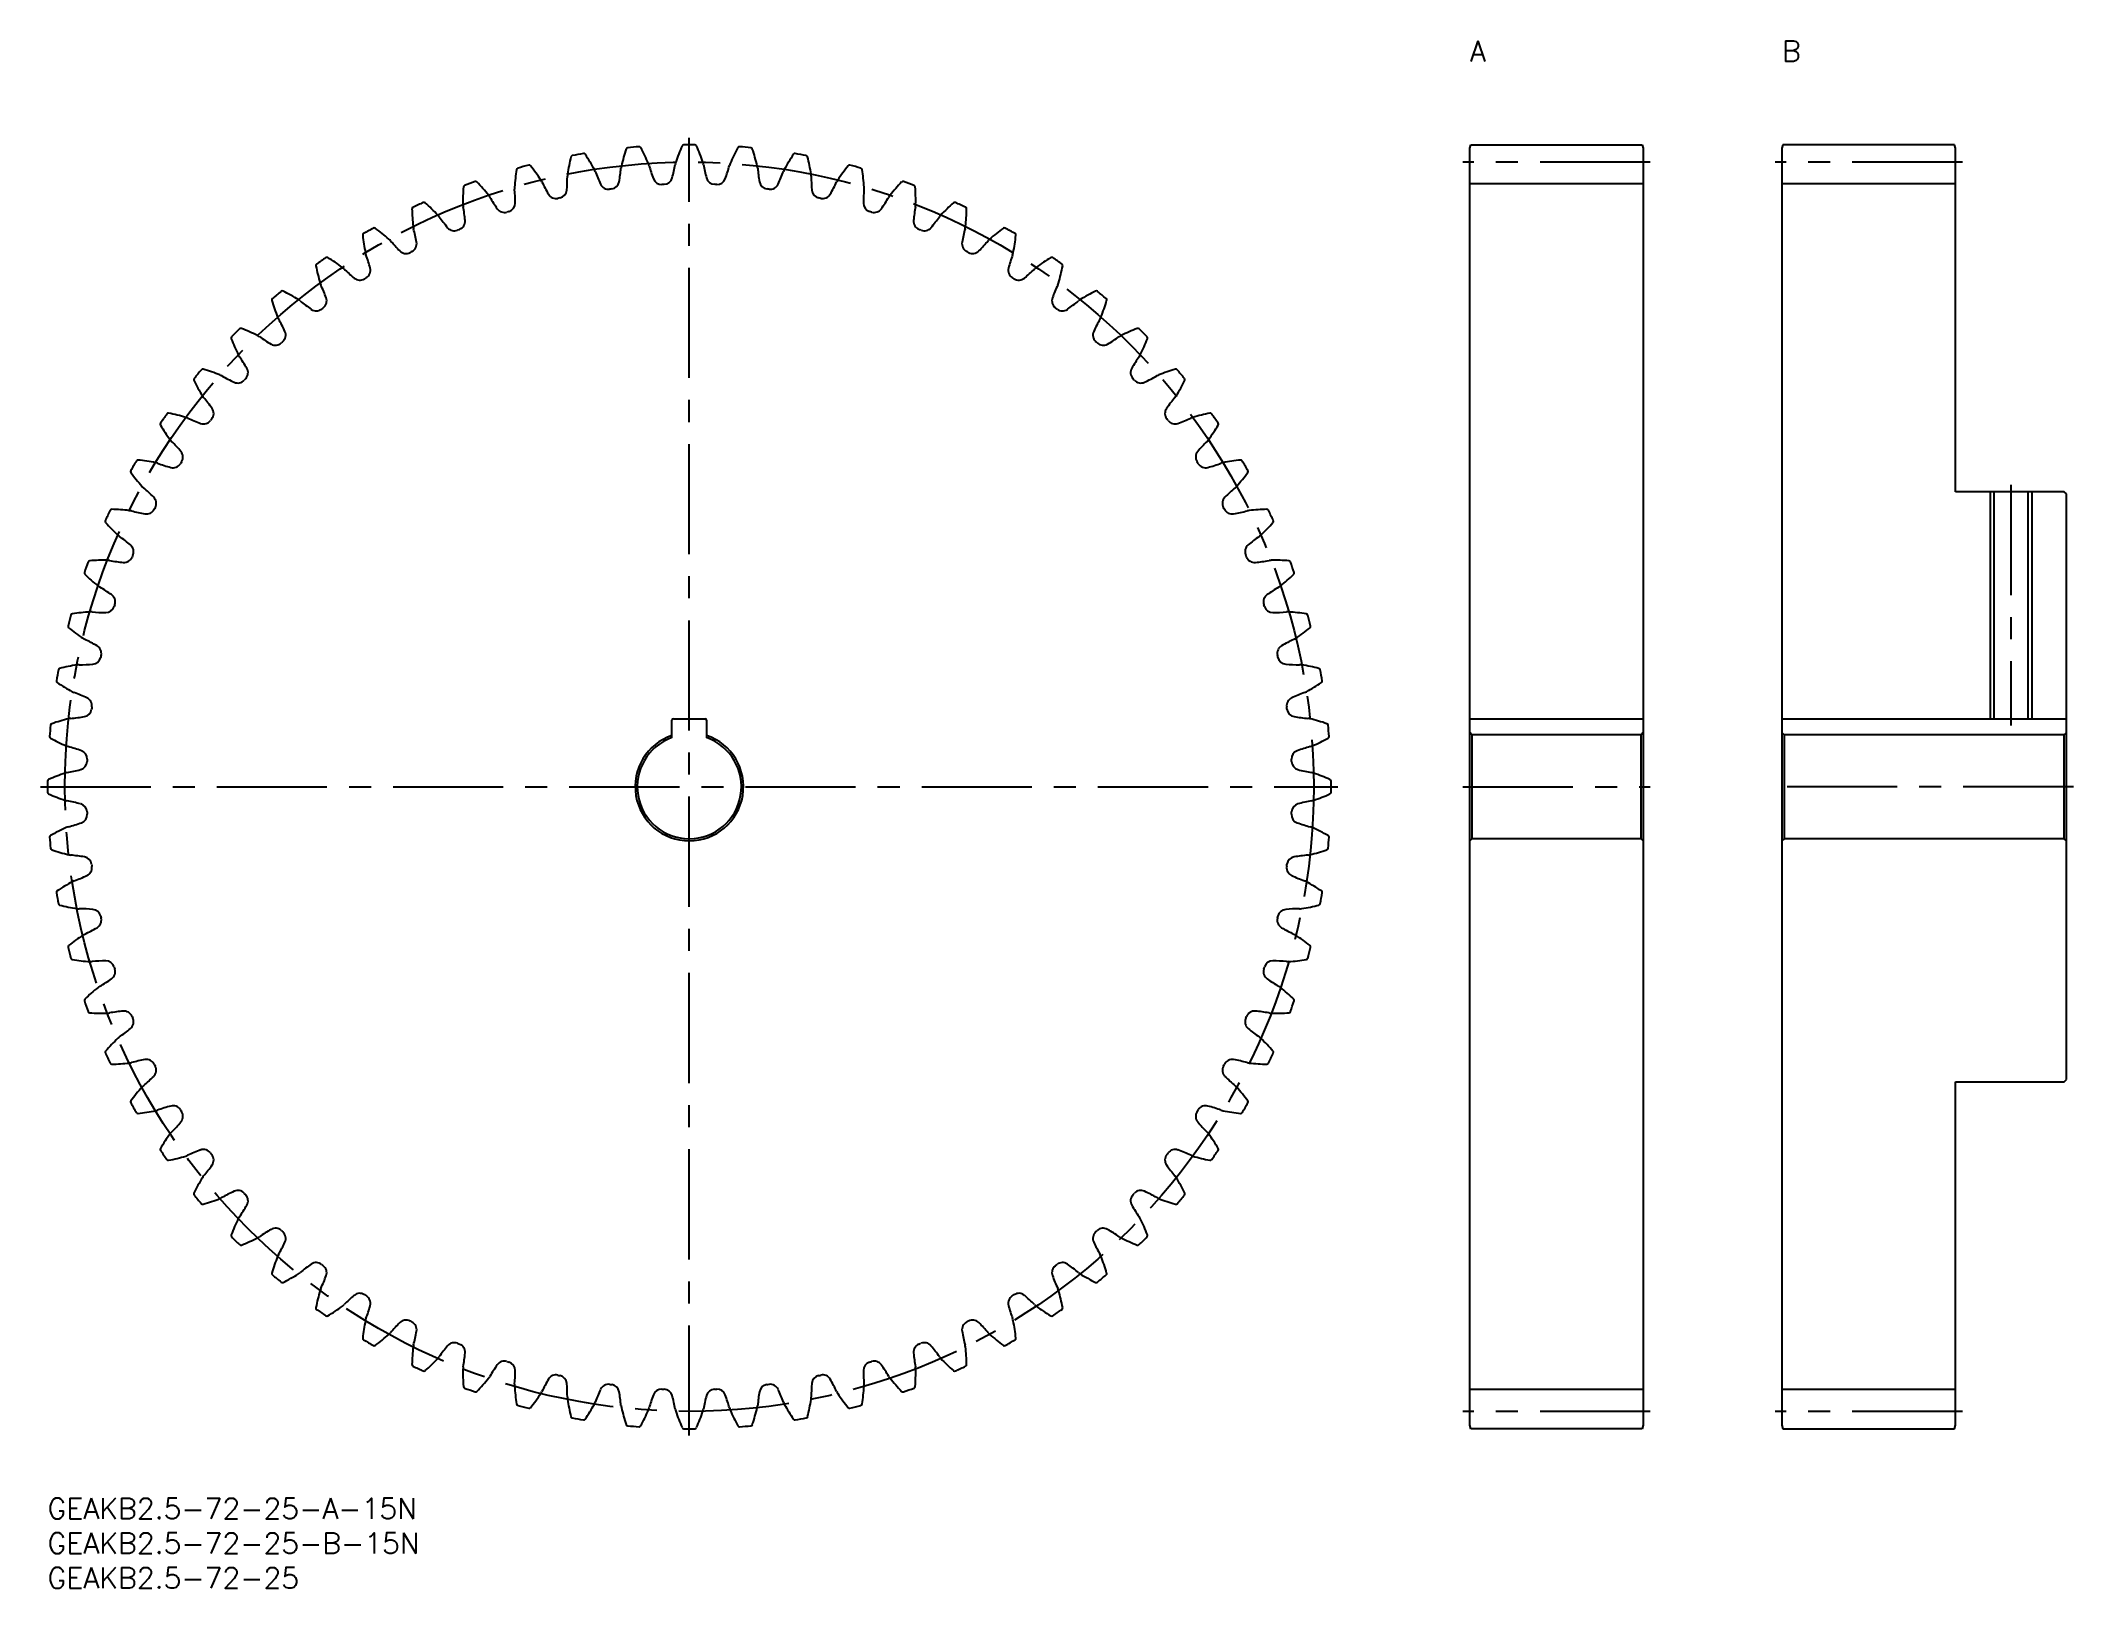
# Model space of a CAD drawing. Extents: x -1 to 292, y -13 to 210.
import ezdxf

# ---------------------------------------------------------------- set-up
doc = ezdxf.new("R2010")
doc.units = 0
doc.header["$LTSCALE"] = 0.5
doc.linetypes.add('CENTER', pattern=[50.8, 31.75, -6.35, 6.35, -6.35])
for name, color, linetype in [('MSM_CENTER', 1, 'CENTER'), ('MSM_CONTINUOUS', 7, 'CONTINUOUS'), ('MSM_NARROW', 5, 'CONTINUOUS'), ('MSM_PART_NUMBER', 7, 'CONTINUOUS')]:
    doc.layers.add(name, color=color, linetype=linetype)
doc.styles.get("Standard").update_dxf_attribs({"font": 'txt.shx', "height": 2, "bigfont": 'bigfont.shx'})

# ---------------------------------------------------------------- blocks, each defined once
blk = doc.blocks.new('*U3')
at = {"layer": 'MSM_PART_NUMBER'}
blk.add_text('GEAKB2.5-72-25-A-15N', height=3, dxfattribs=at).set_placement((0, -3))
blk = doc.blocks.new('*U4')
at = {"layer": 'MSM_PART_NUMBER'}
blk.add_text('GEAKB2.5-72-25-B-15N', height=3, dxfattribs=at).set_placement((0, -8))
blk = doc.blocks.new('*U5')
at = {"layer": 'MSM_PART_NUMBER'}
blk.add_text('GEAKB2.5-72-25', height=3, dxfattribs=at).set_placement((0, -13))
blk = doc.blocks.new('*U6')
at = {"layer": 'MSM_PART_NUMBER'}
blk.add_text('A', height=3, dxfattribs=at).set_placement((205, 207))
blk = doc.blocks.new('*U7')
at = {"layer": 'MSM_PART_NUMBER'}
blk.add_text('B', height=3, dxfattribs=at).set_placement((250, 207))

msp = doc.modelspace()

# ---------------------------------------------------------------- linework, layer by layer
at = {"layer": 'MSM_CENTER'}
for p, q in [((92.5, 9), (92.5, 196)), ((231, 192.5), (204, 192.5)), ((276, 192.5), (249, 192.5)), ((283, 146), (283, 111.3)), ((-1, 102.5), (186, 102.5)), ((204, 102.5), (231, 102.5)), ((292, 102.5), (249, 102.5)), ((231, 12.5), (204, 12.5)), ((276, 12.5), (249, 12.5))]:
    msp.add_line(p, q, dxfattribs=at)
msp.add_circle((92.5, 102.5), 90, dxfattribs=at)
at = {"layer": 'MSM_CONTINUOUS'}
for p, q in [((205, 194.5), (205.13, 195)), ((205, 10.5), (205, 194.5)), ((205.13, 195), (229.87, 195)), ((229.87, 195), (230, 194.5)), ((230, 194.5), (230, 10.5)), ((250.13, 195), (250, 194.5)), ((250, 194.5), (250, 10.5)), ((274.87, 195), (250.13, 195)), ((275, 194.5), (274.87, 195)), ((275, 145), (275, 194.5)), ((230, 189.38), (205, 189.38)), ((275, 189.38), (250, 189.38)), ((290.7, 145), (275, 145)), ((280.54, 145), (280.54, 112.3)), ((285.46, 145), (285.46, 112.3)), ((291, 144.7), (290.7, 145)), ((291, 60.3), (291, 144.7)), ((90, 109.57), (90, 112.1)), ((90.2, 112.3), (94.8, 112.3)), ((95, 112.1), (95, 109.57)), ((205, 112.3), (230, 112.3)), ((250, 112.3), (291, 112.3)), ((205.3, 110), (205, 110.3)), ((229.7, 110), (205.3, 110)), ((205.3, 110), (205.3, 95)), ((230, 110.3), (229.7, 110)), ((229.7, 95), (229.7, 110)), ((250.3, 110), (250, 110.3)), ((290.7, 110), (250.3, 110)), ((250.3, 110), (250.3, 95)), ((291, 110.3), (290.7, 110)), ((290.7, 95), (290.7, 110)), ((205.3, 95), (205, 94.7)), ((229.7, 95), (205.3, 95)), ((230, 94.7), (229.7, 95)), ((250.3, 95), (250, 94.7)), ((290.7, 95), (250.3, 95)), ((291, 94.7), (290.7, 95)), ((275, 10.5), (275, 60)), ((275, 60), (290.7, 60)), ((290.7, 60), (291, 60.3)), ((230, 15.63), (205, 15.63)), ((275, 15.63), (250, 15.63)), ((205.13, 10), (205, 10.5)), ((229.87, 10), (205.13, 10)), ((230, 10.5), (229.87, 10)), ((250, 10.5), (250.13, 10)), ((250.13, 10), (274.87, 10)), ((274.87, 10), (275, 10.5))]:
    msp.add_line(p, q, dxfattribs=at)
for centre, radius, start, end in [((75.68, 193.2), 0.25, 100.5047, 166.191), ((92.5, 102.5), 92.5, 99.4956, 100.5044), ((77.28, 193.49), 0.25, 33.809, 99.4957), ((53.56, 177.6), 28.8, 28.75, 33.809), ((110.68, 185.12), 28.8, 161.191, 166.25), ((83.65, 194.32), 0.25, 95.5047, 161.191), ((92.5, 102.5), 92.5, 94.4956, 95.5044), ((85.27, 194.47), 0.25, 28.809, 94.4956), ((60.25, 180.71), 28.8, 23.75, 28.809), ((117.81, 183.22), 28.8, 156.191, 161.25), ((91.69, 194.75), 0.25, 90.5047, 156.191), ((92.5, 102.5), 92.5, 89.4956, 90.5044), ((93.31, 194.75), 0.25, 23.809, 89.4957), ((67.19, 183.22), 28.8, 18.75, 23.809), ((124.75, 180.71), 28.8, 151.191, 156.25), ((99.73, 194.47), 0.25, 85.5044, 151.1911), ((92.5, 102.5), 92.5, 84.4956, 85.5044), ((101.35, 194.32), 0.25, 18.809, 84.4957), ((74.32, 185.12), 28.8, 13.75, 18.809), ((131.44, 177.6), 28.8, 146.191, 151.25), ((107.72, 193.49), 0.25, 80.5044, 146.1911), ((92.5, 102.5), 92.5, 79.4956, 80.5044), ((109.32, 193.2), 0.25, 13.809, 79.4957), ((96.05, 187.02), 28.8, 171.191, 176.25), ((67.84, 191.39), 0.25, 105.5047, 171.191), ((92.5, 102.5), 92.5, 104.4956, 105.5044), ((69.41, 191.81), 0.25, 38.809, 104.4957), ((47.16, 173.92), 28.8, 33.75, 38.809), ((50.92, 190.49), 24, 355.1592, 359.9182), ((76.99, 190.46), 2.07, 171.25, 179.9507), ((103.41, 186.39), 28.8, 166.191, 171.25), ((76.99, 190.46), 2.07, 20.0493, 28.75), ((101.48, 199.41), 24, 200.0818, 204.8408), ((58.74, 193.78), 24, 350.1592, 354.9182), ((84.72, 191.47), 2.07, 166.25, 174.9507), ((84.72, 191.47), 2.07, 15.0493, 23.75), ((109.89, 198.26), 24, 195.0818, 199.8408), ((66.83, 196.38), 24, 345.1592, 349.9182), ((92.5, 191.81), 2.07, 161.25, 169.9507), ((92.5, 191.81), 2.07, 10.0493, 18.75), ((118.17, 196.38), 24, 190.0818, 194.8408), ((75.11, 198.26), 24, 340.1592, 344.9182), ((100.28, 191.47), 2.07, 156.25, 164.9507), ((100.28, 191.47), 2.07, 5.0493, 13.75), ((126.26, 193.78), 24, 185.0818, 189.8408), ((83.52, 199.41), 24, 335.1592, 339.9182), ((108.01, 190.46), 2.07, 151.25, 159.9507), ((81.59, 186.39), 28.8, 8.75, 13.809), ((108.01, 190.46), 2.07, 0.0493, 8.75), ((134.08, 190.49), 24, 180.0818, 184.8408), ((137.84, 173.92), 28.8, 141.191, 146.25), ((115.59, 191.81), 0.25, 75.5044, 141.1911), ((92.5, 102.5), 92.5, 74.4956, 75.5044), ((117.16, 191.39), 0.25, 8.809, 74.4957), ((88.95, 187.02), 28.8, 3.75, 8.809), ((88.67, 187.01), 28.8, 176.191, 181.25), ((60.19, 188.91), 0.25, 110.5047, 176.191), ((92.5, 102.5), 92.5, 109.4956, 110.5044), ((61.71, 189.46), 0.25, 43.809, 109.4957), ((41.11, 169.7), 28.8, 38.75, 43.809), ((61.95, 186.43), 2.07, 30.0493, 38.75), ((69.38, 188.77), 2.07, 176.25, 184.9507), ((43.41, 186.53), 24, 0.1592, 4.9182), ((69.38, 188.77), 2.07, 25.0493, 33.75), ((93, 199.82), 24, 205.0818, 209.8408), ((73.27, 188.5), 1.25, 209.8408, 282.6068), ((73.59, 188.57), 1.25, 282.3933, 355.1592), ((80.83, 189.85), 1.25, 204.8408, 277.6068), ((92.5, 102.5), 86.87, 97.3932, 97.6068), ((81.16, 189.89), 1.25, 277.3933, 350.1592), ((88.49, 190.53), 1.25, 199.8408, 272.6068), ((92.5, 102.5), 86.87, 92.3932, 92.6068), ((88.82, 190.55), 1.25, 272.3933, 345.1592), ((96.18, 190.55), 1.25, 194.8408, 267.6068), ((92.5, 102.5), 86.88, 87.3932, 87.6068), ((96.51, 190.53), 1.25, 267.3932, 340.1592), ((103.84, 189.89), 1.25, 189.8408, 262.6068), ((92.5, 102.5), 86.87, 82.3932, 82.6068), ((104.17, 189.85), 1.25, 262.3932, 335.1592), ((111.41, 188.57), 1.25, 184.8408, 257.6068), ((111.73, 188.5), 1.25, 257.3932, 330.1592), ((92, 199.82), 24, 330.1592, 334.9182), ((115.62, 188.77), 2.07, 146.25, 154.9507), ((141.59, 186.53), 24, 175.0818, 179.8408), ((115.62, 188.77), 2.07, 355.0493, 3.75), ((123.05, 186.43), 2.07, 141.25, 149.9507), ((143.89, 169.7), 28.8, 136.191, 141.25), ((123.29, 189.46), 0.25, 70.5044, 136.191), ((92.5, 102.5), 92.5, 69.4956, 70.5044), ((124.81, 188.91), 0.25, 3.809, 69.4957), ((96.33, 187.01), 28.8, 358.75, 3.809), ((52.78, 185.76), 0.25, 115.5047, 181.191), ((81.32, 186.35), 28.8, 181.191, 186.25), ((92.5, 102.5), 92.5, 114.4956, 115.5044), ((54.25, 186.45), 0.25, 48.809, 114.4957), ((35.45, 164.96), 28.8, 43.75, 48.809), ((54.76, 183.44), 2.07, 35.0493, 43.75), ((76.09, 198.43), 24, 215.0818, 219.8408), ((61.95, 186.43), 2.07, 181.25, 189.9507), ((36.27, 181.93), 24, 5.1592, 9.9182), ((84.52, 199.49), 24, 210.0818, 214.8408), ((65.84, 186.5), 1.25, 214.8408, 287.6068), ((92.5, 102.5), 86.87, 107.3932, 107.6068), ((66.16, 186.6), 1.25, 287.3933, 0.1592), ((92.5, 102.5), 86.87, 102.3932, 102.6068), ((92.5, 102.5), 86.87, 77.3932, 77.6068), ((118.84, 186.6), 1.25, 179.8408, 252.6068), ((92.5, 102.5), 86.87, 72.3932, 72.6068), ((119.16, 186.5), 1.25, 252.3932, 325.1592), ((100.48, 199.49), 24, 325.1592, 329.9182), ((148.73, 181.93), 24, 170.0818, 174.8408), ((123.05, 186.43), 2.07, 350.0493, 358.75), ((108.91, 198.43), 24, 320.1592, 324.9182), ((130.24, 183.44), 2.07, 136.25, 144.9507), ((149.55, 164.96), 28.8, 131.191, 136.25), ((130.75, 186.45), 0.25, 65.5044, 131.191), ((92.5, 102.5), 92.5, 64.4956, 65.5044), ((103.68, 186.35), 28.8, 353.75, 358.809), ((132.22, 185.76), 0.25, 358.809, 64.4957), ((45.67, 181.98), 0.25, 120.5047, 186.191), ((74.06, 185.06), 28.8, 186.191, 191.25), ((92.5, 102.5), 92.5, 119.4956, 120.5044), ((47.08, 182.79), 0.25, 53.8088, 119.4957), ((30.22, 159.75), 28.8, 48.75, 53.809), ((54.76, 183.44), 2.07, 186.25, 194.9507), ((29.56, 176.73), 24, 10.1592, 14.9182), ((58.62, 183.85), 1.25, 219.8408, 292.6068), ((92.5, 102.5), 86.87, 112.3932, 112.6068), ((58.93, 183.98), 1.25, 292.3933, 5.1592), ((126.07, 183.98), 1.25, 174.8408, 247.6068), ((92.5, 102.5), 86.87, 67.3932, 67.6068), ((126.38, 183.85), 1.25, 247.3932, 320.1592), ((155.44, 176.73), 24, 165.0818, 169.8408), ((130.24, 183.44), 2.07, 345.0493, 353.75), ((154.78, 159.75), 28.8, 126.191, 131.25), ((137.92, 182.79), 0.25, 60.5044, 126.191), ((92.5, 102.5), 92.5, 59.4956, 60.5044), ((110.94, 185.06), 28.8, 348.75, 353.809), ((139.33, 181.98), 0.25, 353.809, 59.4957), ((92.5, 102.5), 92.5, 124.4956, 125.5044), ((40.25, 178.53), 0.25, 58.809, 124.4957), ((25.47, 154.11), 28.8, 53.75, 58.809), ((47.84, 179.85), 2.07, 191.25, 199.9507), ((23.33, 170.96), 24, 15.1592, 19.9182), ((47.84, 179.85), 2.07, 40.0493, 48.75), ((67.79, 196.63), 24, 220.0818, 224.8408), ((51.66, 180.59), 1.25, 224.8408, 297.6068), ((92.5, 102.5), 86.87, 117.3932, 117.6068), ((51.95, 180.74), 1.25, 297.3933, 10.1592), ((133.05, 180.74), 1.25, 169.8408, 242.6068), ((92.5, 102.5), 86.87, 62.3932, 62.6068), ((133.34, 180.59), 1.25, 242.3932, 315.1592), ((117.21, 196.63), 24, 315.1592, 319.9182), ((137.16, 179.85), 2.07, 131.25, 139.9507), ((161.67, 170.96), 24, 160.0818, 164.8408), ((137.16, 179.85), 2.07, 340.0493, 348.75), ((159.53, 154.11), 28.8, 121.191, 126.25), ((144.75, 178.53), 0.25, 55.5044, 121.191), ((92.5, 102.5), 92.5, 54.4956, 55.5044), ((38.92, 177.6), 0.25, 125.5047, 191.191), ((66.93, 183.14), 28.8, 191.191, 196.25), ((41.27, 175.66), 2.07, 45.0493, 53.75), ((59.68, 194.12), 24, 225.0818, 229.8408), ((92.5, 102.5), 86.87, 122.3932, 122.6068), ((45.29, 176.91), 1.25, 302.3933, 15.1592), ((139.71, 176.91), 1.25, 164.8408, 237.6068), ((92.5, 102.5), 86.87, 57.3932, 57.6068), ((125.32, 194.12), 24, 310.1592, 314.9182), ((143.73, 175.66), 2.07, 126.25, 134.9507), ((118.07, 183.14), 28.8, 343.75, 348.809), ((146.08, 177.6), 0.25, 348.8088, 54.4957), ((92.5, 102.5), 92.5, 129.4956, 130.5044), ((33.83, 173.69), 0.25, 63.809, 129.4957), ((21.23, 148.07), 28.8, 58.75, 63.809), ((41.27, 175.66), 2.07, 196.25, 204.9507), ((17.63, 164.67), 24, 20.1592, 24.9182), ((38.98, 172.51), 1.25, 307.3933, 20.1592), ((45.01, 176.74), 1.25, 229.8408, 302.6068), ((139.99, 176.74), 1.25, 237.3932, 310.1592), ((146.02, 172.51), 1.25, 159.8408, 232.6068), ((167.37, 164.67), 24, 155.0818, 159.8408), ((143.73, 175.66), 2.07, 335.0493, 343.75), ((163.77, 148.07), 28.8, 116.191, 121.25), ((151.17, 173.69), 0.25, 50.5044, 116.191), ((92.5, 102.5), 92.5, 49.4956, 50.5044), ((32.58, 172.64), 0.25, 130.5044, 196.191), ((60, 180.6), 28.8, 196.191, 201.25), ((35.09, 170.92), 2.07, 201.25, 209.9507), ((35.09, 170.92), 2.07, 50.0493, 58.75), ((51.82, 190.91), 24, 230.0818, 234.8408), ((38.72, 172.31), 1.25, 234.8408, 307.6068), ((92.5, 102.5), 86.87, 127.3932, 127.6068), ((92.5, 102.5), 86.87, 52.3932, 52.6068), ((146.28, 172.31), 1.25, 232.3932, 305.1592), ((133.18, 190.91), 24, 305.1592, 309.9182), ((149.91, 170.92), 2.07, 121.25, 129.9507), ((149.91, 170.92), 2.07, 330.0493, 338.75), ((125, 180.6), 28.8, 338.75, 343.809), ((152.42, 172.64), 0.25, 343.809, 49.4957), ((26.7, 167.15), 0.25, 135.5044, 201.191), ((53.32, 177.47), 28.8, 201.191, 206.25), ((92.5, 102.5), 92.5, 134.4956, 135.5044), ((27.85, 168.3), 0.25, 68.809, 134.4957), ((17.53, 141.68), 28.8, 63.75, 68.809), ((29.35, 165.65), 2.07, 55.0493, 63.75), ((44.27, 187.03), 24, 235.0818, 239.8408), ((12.49, 157.91), 24, 25.1592, 29.9182), ((33.08, 167.58), 1.25, 312.3933, 25.1592), ((151.92, 167.58), 1.25, 154.8408, 227.6068), ((172.51, 157.91), 24, 150.0818, 154.8408), ((140.73, 187.03), 24, 300.1592, 304.9182), ((155.65, 165.65), 2.07, 116.25, 124.9507), ((167.47, 141.68), 28.8, 111.191, 116.25), ((157.15, 168.3), 0.25, 45.5044, 111.191), ((92.5, 102.5), 92.5, 44.4956, 45.5044), ((131.68, 177.47), 28.8, 333.75, 338.809), ((158.3, 167.15), 0.25, 338.809, 44.4957), ((29.35, 165.65), 2.07, 206.25, 214.9507), ((7.97, 150.73), 24, 30.1592, 34.9182), ((32.84, 167.36), 1.25, 239.8408, 312.6068), ((92.5, 102.5), 86.87, 132.3932, 132.6068), ((92.5, 102.5), 86.87, 47.3932, 47.6068), ((152.16, 167.36), 1.25, 227.3932, 300.1592), ((177.03, 150.73), 24, 145.0818, 149.8408), ((155.65, 165.65), 2.07, 325.0493, 333.75), ((21.31, 161.17), 0.25, 140.5044, 206.191), ((92.5, 102.5), 92.5, 139.4956, 140.5044), ((22.36, 162.42), 0.25, 73.809, 139.4957), ((14.4, 135), 28.8, 68.75, 73.809), ((24.08, 159.91), 2.07, 60.0493, 68.75), ((37.09, 182.51), 24, 240.0818, 244.8408), ((92.5, 102.5), 86.87, 137.3932, 137.6068), ((27.64, 162.16), 1.25, 317.3932, 30.1592), ((157.36, 162.16), 1.25, 149.8408, 222.6068), ((92.5, 102.5), 86.87, 42.3932, 42.6068), ((147.91, 182.51), 24, 295.1592, 299.9182), ((160.92, 159.91), 2.07, 111.25, 119.9507), ((170.6, 135), 28.8, 106.191, 111.25), ((162.64, 162.42), 0.25, 40.5044, 106.191), ((92.5, 102.5), 92.5, 39.4956, 40.5044), ((163.69, 161.17), 0.25, 333.809, 39.4957), ((46.93, 173.77), 28.8, 206.191, 211.25), ((24.08, 159.91), 2.07, 211.25, 219.9507), ((4.09, 143.18), 24, 35.1592, 39.9182), ((27.42, 161.92), 1.25, 244.8408, 317.6068), ((157.58, 161.92), 1.25, 222.3932, 295.1592), ((180.91, 143.18), 24, 140.0818, 144.8408), ((160.92, 159.91), 2.07, 320.0493, 328.75), ((138.07, 173.77), 28.8, 328.75, 333.809), ((92.5, 102.5), 92.5, 144.4956, 145.5044), ((17.4, 156.08), 0.25, 78.809, 144.4957), ((11.86, 128.07), 28.8, 73.75, 78.809), ((19.34, 153.73), 2.07, 65.0493, 73.75), ((30.33, 177.37), 24, 245.0818, 249.8408), ((92.5, 102.5), 86.87, 142.3932, 142.6068), ((22.69, 156.28), 1.25, 322.3933, 35.1592), ((162.31, 156.28), 1.25, 144.8408, 217.6068), ((92.5, 102.5), 86.87, 37.3932, 37.6068), ((154.67, 177.37), 24, 290.1592, 294.9182), ((165.66, 153.73), 2.07, 106.25, 114.9507), ((173.14, 128.07), 28.8, 101.191, 106.25), ((167.6, 156.08), 0.25, 35.5044, 101.191), ((92.5, 102.5), 92.5, 34.4956, 35.5044), ((16.47, 154.75), 0.25, 145.5044, 211.191), ((40.89, 169.53), 28.8, 211.191, 216.25), ((19.34, 153.73), 2.07, 216.25, 224.9507), ((22.49, 156.02), 1.25, 249.8408, 322.6068), ((162.51, 156.02), 1.25, 217.3932, 290.1592), ((165.66, 153.73), 2.07, 315.0493, 323.75), ((144.11, 169.53), 28.8, 323.75, 328.809), ((168.53, 154.75), 0.25, 328.8091, 34.4957), ((92.5, 102.5), 92.5, 149.4956, 150.5044), ((13.02, 149.33), 0.25, 83.809, 149.4957), ((9.94, 120.94), 28.8, 78.75, 83.809), ((0.88, 135.32), 24, 40.1592, 44.9182), ((18.26, 149.99), 1.25, 327.3933, 40.1592), ((166.74, 149.99), 1.25, 139.8408, 212.6068), ((184.12, 135.32), 24, 135.0818, 139.8408), ((175.06, 120.94), 28.8, 96.191, 101.25), ((171.98, 149.33), 0.25, 30.5044, 96.191), ((92.5, 102.5), 92.5, 29.4956, 30.5044), ((12.21, 147.92), 0.25, 150.5044, 216.191), ((35.25, 164.78), 28.8, 216.191, 221.25), ((15.15, 147.16), 2.07, 70.0493, 78.75), ((24.04, 171.67), 24, 250.0818, 254.8408), ((18.09, 149.71), 1.25, 254.8408, 327.6068), ((92.5, 102.5), 86.87, 147.3932, 147.6068), ((92.5, 102.5), 86.87, 32.3932, 32.6068), ((166.91, 149.71), 1.25, 212.3932, 285.1592), ((160.96, 171.67), 24, 285.1592, 289.9182), ((169.85, 147.16), 2.07, 101.25, 109.9507), ((149.75, 164.78), 28.8, 318.75, 323.809), ((172.79, 147.92), 0.25, 323.8091, 29.4957), ((15.15, 147.16), 2.07, 221.25, 229.9507), ((-1.63, 127.21), 24, 45.1592, 49.9182), ((14.41, 143.34), 1.25, 332.3932, 45.1592), ((170.59, 143.34), 1.25, 134.8408, 207.6068), ((186.63, 127.21), 24, 130.0818, 134.8408), ((169.85, 147.16), 2.07, 310.0493, 318.75), ((8.55, 140.75), 0.25, 155.5044, 221.191), ((92.5, 102.5), 92.5, 154.4956, 155.5044), ((9.24, 142.22), 0.25, 88.809, 154.4957), ((8.65, 113.68), 28.8, 83.75, 88.809), ((11.56, 140.24), 2.07, 75.0493, 83.75), ((18.27, 165.44), 24, 255.0818, 259.8408), ((14.26, 143.05), 1.25, 259.8408, 332.6068), ((92.5, 102.5), 86.87, 152.3932, 152.6068), ((92.5, 102.5), 86.87, 27.3932, 27.6068), ((170.74, 143.05), 1.25, 207.3932, 280.1592), ((166.73, 165.44), 24, 280.1592, 284.9182), ((173.44, 140.24), 2.07, 96.25, 104.9507), ((176.35, 113.68), 28.8, 91.191, 96.25), ((175.76, 142.22), 0.25, 25.5044, 91.1911), ((92.5, 102.5), 92.5, 24.4956, 25.5044), ((176.45, 140.75), 0.25, 318.809, 24.4957), ((30.04, 159.55), 28.8, 221.191, 226.25), ((11.56, 140.24), 2.07, 226.25, 234.9507), ((-3.43, 118.91), 24, 50.1592, 54.9182), ((188.43, 118.91), 24, 125.0818, 129.8408), ((173.44, 140.24), 2.07, 305.0493, 313.75), ((154.96, 159.55), 28.8, 313.75, 318.809), ((92.5, 102.5), 92.5, 159.4956, 160.5044), ((6.09, 134.81), 0.25, 93.809, 159.4957), ((7.99, 106.33), 28.8, 88.75, 93.809), ((8.57, 133.05), 2.07, 80.0493, 88.75), ((13.07, 158.73), 24, 260.0818, 264.8408), ((11.02, 136.07), 1.25, 264.8408, 337.6068), ((11.15, 136.38), 1.25, 337.3933, 50.1592), ((92.5, 102.5), 86.87, 157.3932, 157.6068), ((173.85, 136.38), 1.25, 129.8408, 202.6068), ((92.5, 102.5), 86.87, 22.3932, 22.6068), ((173.98, 136.07), 1.25, 202.3932, 275.1592), ((171.93, 158.73), 24, 275.1592, 279.9182), ((176.43, 133.05), 2.07, 91.25, 99.9507), ((177.01, 106.33), 28.8, 86.191, 91.25), ((178.91, 134.81), 0.25, 20.5044, 86.1911), ((92.5, 102.5), 92.5, 19.4956, 20.5044), ((5.54, 133.29), 0.25, 160.5044, 226.191), ((25.3, 153.89), 28.8, 226.191, 231.25), ((159.7, 153.89), 28.8, 308.75, 313.809), ((179.46, 133.29), 0.25, 313.809, 19.4957), ((8.57, 133.05), 2.07, 231.25, 239.9507), ((-4.49, 110.48), 24, 55.1592, 59.9182), ((8.5, 129.16), 1.25, 342.3933, 55.1592), ((176.5, 129.16), 1.25, 124.8408, 197.6068), ((189.49, 110.48), 24, 120.0818, 124.8408), ((176.43, 133.05), 2.07, 300.0493, 308.75), ((92.5, 102.5), 92.5, 164.4956, 165.5044), ((3.61, 127.16), 0.25, 98.809, 164.4957), ((7.98, 98.95), 28.8, 93.75, 98.809), ((6.23, 125.62), 2.07, 85.0493, 93.75), ((8.47, 151.59), 24, 265.0818, 269.8408), ((8.4, 128.84), 1.25, 269.8408, 342.6068), ((92.5, 102.5), 86.87, 162.3932, 162.6068), ((92.5, 102.5), 86.87, 17.3932, 17.6068), ((176.6, 128.84), 1.25, 197.3932, 270.1592), ((176.53, 151.59), 24, 270.1592, 274.9182), ((178.77, 125.62), 2.07, 86.25, 94.9507), ((177.02, 98.95), 28.8, 81.191, 86.25), ((181.39, 127.16), 0.25, 15.5044, 81.1911), ((92.5, 102.5), 92.5, 14.4956, 15.5044), ((3.19, 125.59), 0.25, 165.5044, 231.191), ((21.08, 147.84), 28.8, 231.191, 236.25), ((6.23, 125.62), 2.07, 236.25, 244.9507), ((-4.82, 102), 24, 60.1592, 64.9182), ((189.82, 102), 24, 115.0818, 119.8408), ((178.77, 125.62), 2.07, 295.0493, 303.75), ((163.92, 147.84), 28.8, 303.75, 308.809), ((181.81, 125.59), 0.25, 308.8091, 14.4957), ((4.51, 144.08), 24, 270.0818, 274.8408), ((6.43, 121.41), 1.25, 274.8408, 347.6068), ((6.5, 121.73), 1.25, 347.3933, 60.1592), ((92.5, 102.5), 86.87, 167.3932, 167.6068), ((178.5, 121.73), 1.25, 119.8408, 192.6068), ((92.5, 102.5), 86.87, 12.3932, 12.6068), ((178.57, 121.41), 1.25, 192.3932, 265.1592), ((180.49, 144.08), 24, 265.1592, 269.9182), ((1.51, 117.72), 0.25, 170.5044, 236.191), ((92.5, 102.5), 92.5, 169.4956, 170.5044), ((17.4, 141.44), 28.8, 236.191, 241.25), ((1.8, 119.32), 0.25, 103.809, 169.4957), ((8.61, 91.59), 28.8, 98.75, 103.809), ((4.54, 118.01), 2.07, 90.0493, 98.75), ((180.46, 118.01), 2.07, 81.25, 89.9507), ((176.39, 91.59), 28.8, 76.191, 81.25), ((167.6, 141.44), 28.8, 298.75, 303.809), ((183.2, 119.32), 0.25, 10.5044, 76.1911), ((92.5, 102.5), 92.5, 9.4956, 10.5044), ((183.49, 117.72), 0.25, 303.8091, 9.4957), ((4.54, 118.01), 2.07, 241.25, 249.9507), ((-4.41, 93.52), 24, 65.1592, 69.9182), ((5.15, 114.17), 1.25, 352.3933, 65.1592), ((179.85, 114.17), 1.25, 114.8408, 187.6068), ((189.41, 93.52), 24, 110.0818, 114.8408), ((180.46, 118.01), 2.07, 290.0493, 298.75), ((92.5, 102.5), 92.5, 174.4956, 175.5044), ((0.68, 111.35), 0.25, 108.809, 174.4957), ((9.88, 84.32), 28.8, 103.75, 108.809), ((3.53, 110.28), 2.07, 95.0493, 103.75), ((1.22, 136.26), 24, 275.0818, 279.8408), ((5.11, 113.84), 1.25, 279.8408, 352.6068), ((92.5, 102.5), 86.87, 172.3932, 172.6068), ((90.2, 112.1), 0.2, 90, 180), ((94.8, 112.1), 0.2, 0, 90), ((92.5, 102.5), 86.87, 7.3932, 7.6068), ((179.89, 113.84), 1.25, 187.3932, 260.1592), ((183.78, 136.26), 24, 260.1592, 264.9182), ((181.47, 110.28), 2.07, 76.25, 84.9507), ((175.12, 84.32), 28.8, 71.191, 76.25), ((184.32, 111.35), 0.25, 5.5044, 71.191), ((92.5, 102.5), 92.5, 4.4956, 5.5044), ((0.53, 109.73), 0.25, 175.5044, 241.191), ((14.29, 134.75), 28.8, 241.191, 246.25), ((92.5, 102.5), 7.8, 108.6939, 71.3061), ((92.5, 102.5), 7.5, 109.4712, 70.5288), ((170.71, 134.75), 28.8, 293.75, 298.809), ((184.47, 109.73), 0.25, 298.8091, 4.4957), ((3.53, 110.28), 2.07, 246.25, 254.9507), ((-3.26, 85.11), 24, 70.1592, 74.9182), ((4.45, 106.18), 1.25, 284.8408, 357.6068), ((4.47, 106.51), 1.25, 357.3932, 70.1592), ((92.5, 102.5), 86.87, 177.3932, 177.6068), ((180.53, 106.51), 1.25, 109.8408, 182.6068), ((92.5, 102.5), 86.87, 2.3932, 2.6068), ((180.55, 106.18), 1.25, 182.3932, 255.1592), ((188.26, 85.11), 24, 105.0818, 109.8408), ((181.47, 110.28), 2.07, 285.0493, 293.75), ((0.25, 103.31), 0.25, 113.809, 179.4957), ((92.5, 102.5), 92.5, 179.4956, 180.5044), ((11.78, 77.19), 28.8, 108.75, 113.809), ((3.19, 102.5), 2.07, 100.0493, 108.75), ((-1.38, 128.17), 24, 280.0818, 284.8408), ((186.38, 128.17), 24, 255.1592, 259.9182), ((181.81, 102.5), 2.07, 71.25, 79.9507), ((173.22, 77.19), 28.8, 66.191, 71.25), ((184.75, 103.31), 0.25, 0.5044, 66.191), ((92.5, 102.5), 92.5, 359.4956, 0.5044), ((0.25, 101.69), 0.25, 180.5044, 246.191), ((11.78, 127.81), 28.8, 246.191, 251.25), ((3.19, 102.5), 2.07, 251.25, 259.9507), ((-1.38, 76.83), 24, 75.1592, 79.9182), ((4.45, 98.82), 1.25, 2.3932, 75.1592), ((180.55, 98.82), 1.25, 104.8408, 177.6068), ((186.38, 76.83), 24, 100.0818, 104.8408), ((181.81, 102.5), 2.07, 280.0493, 288.75), ((173.22, 127.81), 28.8, 288.75, 293.809), ((184.75, 101.69), 0.25, 293.809, 359.4957), ((3.53, 94.72), 2.07, 105.0493, 113.75), ((-3.26, 119.89), 24, 285.0818, 289.8408), ((4.47, 98.49), 1.25, 289.8408, 2.6068), ((92.5, 102.5), 86.87, 182.3932, 182.6068), ((180.53, 98.49), 1.25, 177.3932, 250.1592), ((92.5, 102.5), 86.87, 357.3932, 357.6068), ((188.26, 119.89), 24, 250.1592, 254.9182), ((181.47, 94.72), 2.07, 66.25, 74.9507), ((0.53, 95.27), 0.25, 118.809, 184.4957), ((92.5, 102.5), 92.5, 184.4956, 185.5044), ((14.29, 70.25), 28.8, 113.75, 118.809), ((170.71, 70.25), 28.8, 61.191, 66.25), ((92.5, 102.5), 92.5, 354.4956, 355.5044), ((184.47, 95.27), 0.25, 355.5044, 61.191), ((0.68, 93.65), 0.25, 185.5044, 251.191), ((9.88, 120.68), 28.8, 251.191, 256.25), ((3.53, 94.72), 2.07, 256.25, 264.9507), ((1.22, 68.74), 24, 80.1592, 84.9182), ((5.11, 91.16), 1.25, 7.3932, 80.1592), ((5.15, 90.83), 1.25, 294.8408, 7.6068), ((92.5, 102.5), 86.87, 187.3932, 187.6068), ((179.85, 90.83), 1.25, 172.3932, 245.1592), ((92.5, 102.5), 86.87, 352.3932, 352.6068), ((179.89, 91.16), 1.25, 99.8408, 172.6068), ((183.78, 68.74), 24, 95.0818, 99.8408), ((181.47, 94.72), 2.07, 275.0493, 283.75), ((175.12, 120.68), 28.8, 283.75, 288.809), ((184.32, 93.65), 0.25, 288.809, 354.4957), ((17.4, 63.56), 28.8, 118.75, 123.809), ((4.54, 86.99), 2.07, 110.0493, 118.75), ((-4.41, 111.48), 24, 290.0818, 294.8408), ((189.41, 111.48), 24, 245.1592, 249.9182), ((180.46, 86.99), 2.07, 61.25, 69.9507), ((167.6, 63.56), 28.8, 56.191, 61.25), ((1.51, 87.28), 0.25, 123.8091, 189.4957), ((92.5, 102.5), 92.5, 189.4956, 190.5044), ((1.8, 85.68), 0.25, 190.5044, 256.191), ((8.61, 113.41), 28.8, 256.191, 261.25), ((176.39, 113.41), 28.8, 278.75, 283.809), ((183.2, 85.68), 0.25, 283.809, 349.4957), ((92.5, 102.5), 92.5, 349.4956, 350.5044), ((183.49, 87.28), 0.25, 350.5047, 56.191), ((4.54, 86.99), 2.07, 261.25, 269.9507), ((4.51, 60.92), 24, 85.1592, 89.9182), ((-4.82, 103), 24, 295.0818, 299.8408), ((6.43, 83.59), 1.25, 12.3932, 85.1592), ((6.5, 83.27), 1.25, 299.8408, 12.6068), ((92.5, 102.5), 86.87, 192.3932, 192.6068), ((178.5, 83.27), 1.25, 167.3932, 240.1592), ((92.5, 102.5), 86.87, 347.3932, 347.6068), ((178.57, 83.59), 1.25, 94.8408, 167.6068), ((189.82, 103), 24, 240.1592, 244.9182), ((180.49, 60.92), 24, 90.0818, 94.8408), ((180.46, 86.99), 2.07, 270.0493, 278.75), ((3.19, 79.41), 0.25, 128.8091, 194.4957), ((92.5, 102.5), 92.5, 194.4956, 195.5044), ((21.08, 57.16), 28.8, 123.75, 128.809), ((6.23, 79.38), 2.07, 115.0493, 123.75), ((178.77, 79.38), 2.07, 56.25, 64.9507), ((163.92, 57.16), 28.8, 51.191, 56.25), ((92.5, 102.5), 92.5, 344.4956, 345.5044), ((181.81, 79.41), 0.25, 345.5047, 51.191), ((3.61, 77.84), 0.25, 195.5044, 261.191), ((7.98, 106.05), 28.8, 261.191, 266.25), ((6.23, 79.38), 2.07, 266.25, 274.9507), ((8.47, 53.41), 24, 90.1592, 94.9182), ((8.4, 76.16), 1.25, 17.3932, 90.1592), ((8.5, 75.84), 1.25, 304.8408, 17.6068), ((92.5, 102.5), 86.87, 197.3932, 197.6068), ((176.5, 75.84), 1.25, 162.3932, 235.1592), ((92.5, 102.5), 86.87, 342.3932, 342.6068), ((176.6, 76.16), 1.25, 89.8408, 162.6068), ((176.53, 53.41), 24, 85.0818, 89.8408), ((178.77, 79.38), 2.07, 265.0493, 273.75), ((177.02, 106.05), 28.8, 273.75, 278.809), ((181.39, 77.84), 0.25, 278.809, 344.4957), ((25.3, 51.11), 28.8, 128.75, 133.809), ((8.57, 71.95), 2.07, 120.0493, 128.75), ((-4.49, 94.52), 24, 300.0818, 304.8408), ((189.49, 94.52), 24, 235.1592, 239.9182), ((176.43, 71.95), 2.07, 51.25, 59.9507), ((159.7, 51.11), 28.8, 46.191, 51.25), ((5.54, 71.71), 0.25, 133.809, 199.4957), ((92.5, 102.5), 92.5, 199.4956, 200.5044), ((92.5, 102.5), 92.5, 339.4956, 340.5044), ((179.46, 71.71), 0.25, 340.5047, 46.191), ((6.09, 70.19), 0.25, 200.5044, 266.191), ((7.99, 98.67), 28.8, 266.191, 271.25), ((8.57, 71.95), 2.07, 271.25, 279.9507), ((13.07, 46.27), 24, 95.1592, 99.9182), ((-3.43, 86.09), 24, 305.0818, 309.8408), ((11.02, 68.93), 1.25, 22.3932, 95.1592), ((11.15, 68.62), 1.25, 309.8408, 22.6068), ((92.5, 102.5), 86.87, 202.3932, 202.6068), ((173.85, 68.62), 1.25, 157.3932, 230.1592), ((92.5, 102.5), 86.87, 337.3932, 337.6068), ((173.98, 68.93), 1.25, 84.8408, 157.6068), ((188.43, 86.09), 24, 230.1592, 234.9182), ((171.93, 46.27), 24, 80.0818, 84.8408), ((176.43, 71.95), 2.07, 260.0493, 268.75), ((177.01, 98.67), 28.8, 268.75, 273.809), ((178.91, 70.19), 0.25, 273.809, 339.4957), ((30.04, 45.45), 28.8, 133.75, 138.809), ((11.56, 64.76), 2.07, 125.0493, 133.75), ((173.44, 64.76), 2.07, 46.25, 54.9507), ((154.96, 45.45), 28.8, 41.191, 46.25), ((8.55, 64.25), 0.25, 138.809, 204.4957), ((92.5, 102.5), 92.5, 204.4956, 205.5044), ((9.24, 62.78), 0.25, 205.5044, 271.191), ((8.65, 91.32), 28.8, 271.191, 276.25), ((11.56, 64.76), 2.07, 276.25, 284.9507), ((18.27, 39.56), 24, 100.1592, 104.9182), ((14.26, 61.95), 1.25, 27.3932, 100.1592), ((14.41, 61.66), 1.25, 314.8408, 27.6068), ((92.5, 102.5), 86.87, 207.3932, 207.6068), ((170.59, 61.66), 1.25, 152.3932, 225.1592), ((92.5, 102.5), 86.87, 332.3932, 332.6068), ((170.74, 61.95), 1.25, 79.8408, 152.6068), ((166.73, 39.56), 24, 75.0818, 79.8408), ((173.44, 64.76), 2.07, 255.0493, 263.75), ((176.35, 91.32), 28.8, 263.75, 268.809), ((175.76, 62.78), 0.25, 268.809, 334.4957), ((92.5, 102.5), 92.5, 334.4956, 335.5044), ((176.45, 64.25), 0.25, 335.5047, 41.191), ((35.25, 40.22), 28.8, 138.75, 143.809), ((15.15, 57.84), 2.07, 130.0493, 138.75), ((-1.63, 77.79), 24, 310.0818, 314.8408), ((186.63, 77.79), 24, 225.1592, 229.9182), ((169.85, 57.84), 2.07, 41.25, 49.9507), ((149.75, 40.22), 28.8, 36.191, 41.25), ((12.21, 57.08), 0.25, 143.809, 209.4957), ((92.5, 102.5), 92.5, 209.4956, 210.5044), ((9.94, 84.06), 28.8, 276.191, 281.25), ((15.15, 57.84), 2.07, 281.25, 289.9507), ((24.04, 33.33), 24, 105.1592, 109.9182), ((18.09, 55.29), 1.25, 32.3932, 105.1592), ((92.5, 102.5), 86.87, 212.3932, 212.6068), ((18.26, 55.01), 1.25, 319.8408, 32.6068), ((166.74, 55.01), 1.25, 147.3932, 220.1592), ((92.5, 102.5), 86.87, 327.3932, 327.6068), ((166.91, 55.29), 1.25, 74.8408, 147.6068), ((160.96, 33.33), 24, 70.0818, 74.8408), ((169.85, 57.84), 2.07, 250.0493, 258.75), ((175.06, 84.06), 28.8, 258.75, 263.809), ((92.5, 102.5), 92.5, 329.4956, 330.5044), ((172.79, 57.08), 0.25, 330.5047, 36.191), ((13.02, 55.67), 0.25, 210.5044, 276.191), ((0.88, 69.68), 24, 315.0818, 319.8408), ((184.12, 69.68), 24, 220.1592, 224.9182), ((171.98, 55.67), 0.25, 263.8091, 329.4957), ((16.47, 50.25), 0.25, 148.809, 214.4957), ((40.89, 35.47), 28.8, 143.75, 148.809), ((92.5, 102.5), 92.5, 214.4956, 215.5044), ((19.34, 51.27), 2.07, 135.0493, 143.75), ((30.33, 27.63), 24, 110.1592, 114.9182), ((22.49, 48.98), 1.25, 37.3932, 110.1592), ((162.51, 48.98), 1.25, 69.8408, 142.6068), ((154.67, 27.63), 24, 65.0818, 69.8408), ((165.66, 51.27), 2.07, 36.25, 44.9507), ((144.11, 35.47), 28.8, 31.191, 36.25), ((92.5, 102.5), 92.5, 324.4956, 325.5044), ((168.53, 50.25), 0.25, 325.5047, 31.191), ((17.4, 48.92), 0.25, 215.5044, 281.191), ((11.86, 76.93), 28.8, 281.191, 286.25), ((19.34, 51.27), 2.07, 286.25, 294.9507), ((4.09, 61.82), 24, 320.0818, 324.8408), ((92.5, 102.5), 86.87, 217.3932, 217.6068), ((22.69, 48.72), 1.25, 324.8408, 37.6068), ((162.31, 48.72), 1.25, 142.3932, 215.1592), ((180.91, 61.82), 24, 215.1592, 219.9182), ((92.5, 102.5), 86.87, 322.3932, 322.6068), ((165.66, 51.27), 2.07, 245.0493, 253.75), ((173.14, 76.93), 28.8, 253.75, 258.809), ((167.6, 48.92), 0.25, 258.809, 324.4957), ((46.93, 31.23), 28.8, 148.75, 153.809), ((24.08, 45.09), 2.07, 140.0493, 148.75), ((37.09, 22.49), 24, 115.1592, 119.9182), ((27.42, 43.08), 1.25, 42.3932, 115.1592), ((157.58, 43.08), 1.25, 64.8408, 137.6068), ((147.91, 22.49), 24, 60.0818, 64.8408), ((160.92, 45.09), 2.07, 31.25, 39.9507), ((138.07, 31.23), 28.8, 26.191, 31.25), ((21.31, 43.83), 0.25, 153.809, 219.4957), ((92.5, 102.5), 92.5, 219.4956, 220.5044), ((22.36, 42.58), 0.25, 220.5044, 286.191), ((14.4, 70), 28.8, 286.191, 291.25), ((24.08, 45.09), 2.07, 291.25, 299.9507), ((7.97, 54.27), 24, 325.0818, 329.8408), ((92.5, 102.5), 86.87, 222.3932, 222.6068), ((27.64, 42.84), 1.25, 329.8408, 42.6068), ((157.36, 42.84), 1.25, 137.3932, 210.1592), ((177.03, 54.27), 24, 210.1592, 214.9182), ((92.5, 102.5), 86.87, 317.3932, 317.6068), ((160.92, 45.09), 2.07, 240.0493, 248.75), ((170.6, 70), 28.8, 248.75, 253.809), ((162.64, 42.58), 0.25, 253.8091, 319.4957), ((92.5, 102.5), 92.5, 319.4956, 320.5044), ((163.69, 43.83), 0.25, 320.5044, 26.191), ((53.32, 27.53), 28.8, 153.75, 158.809), ((29.35, 39.35), 2.07, 145.0493, 153.75), ((44.27, 17.97), 24, 120.1592, 124.9182), ((32.84, 37.64), 1.25, 47.3932, 120.1592), ((92.5, 102.5), 86.87, 227.3932, 227.6068), ((33.08, 37.42), 1.25, 334.8408, 47.6068), ((151.92, 37.42), 1.25, 132.3932, 205.1592), ((92.5, 102.5), 86.87, 312.3932, 312.6068), ((152.16, 37.64), 1.25, 59.8408, 132.6068), ((140.73, 17.97), 24, 55.0818, 59.8408), ((155.65, 39.35), 2.07, 26.25, 34.9507), ((131.68, 27.53), 28.8, 21.191, 26.25), ((26.7, 37.85), 0.25, 158.8091, 224.4957), ((92.5, 102.5), 92.5, 224.4956, 225.5044), ((27.85, 36.7), 0.25, 225.5044, 291.191), ((17.53, 63.32), 28.8, 291.191, 296.25), ((29.35, 39.35), 2.07, 296.25, 304.9507), ((12.49, 47.09), 24, 330.0818, 334.8408), ((172.51, 47.09), 24, 205.1592, 209.9182), ((155.65, 39.35), 2.07, 235.0493, 243.75), ((167.47, 63.32), 28.8, 243.75, 248.809), ((157.15, 36.7), 0.25, 248.809, 314.4957), ((92.5, 102.5), 92.5, 314.4956, 315.5044), ((158.3, 37.85), 0.25, 315.5044, 21.191), ((32.58, 32.36), 0.25, 163.809, 229.4957), ((60, 24.4), 28.8, 158.75, 163.809), ((35.09, 34.08), 2.07, 150.0493, 158.75), ((21.23, 56.93), 28.8, 296.191, 301.25), ((35.09, 34.08), 2.07, 301.25, 309.9507), ((51.82, 14.09), 24, 125.1592, 129.9182), ((38.72, 32.69), 1.25, 52.3932, 125.1592), ((92.5, 102.5), 86.87, 232.3932, 232.6068), ((38.98, 32.49), 1.25, 339.8408, 52.6068), ((146.02, 32.49), 1.25, 127.3932, 200.1592), ((92.5, 102.5), 86.87, 307.3932, 307.6068), ((146.28, 32.69), 1.25, 54.8408, 127.6068), ((133.18, 14.09), 24, 50.0818, 54.8408), ((149.91, 34.08), 2.07, 230.0493, 238.75), ((163.77, 56.93), 28.8, 238.75, 243.809), ((149.91, 34.08), 2.07, 21.25, 29.9507), ((125, 24.4), 28.8, 16.191, 21.25), ((152.42, 32.36), 0.25, 310.5044, 16.191), ((92.5, 102.5), 92.5, 229.4956, 230.5044), ((33.83, 31.31), 0.25, 230.5044, 296.191), ((66.93, 21.86), 28.8, 163.75, 168.809), ((41.27, 29.34), 2.07, 155.0493, 163.75), ((17.63, 40.33), 24, 335.0818, 339.8408), ((45.01, 28.26), 1.25, 57.3932, 130.1592), ((92.5, 102.5), 86.87, 237.3932, 237.6068), ((92.5, 102.5), 86.87, 302.3932, 302.6068), ((139.99, 28.26), 1.25, 49.8408, 122.6068), ((167.37, 40.33), 24, 200.1592, 204.9182), ((143.73, 29.34), 2.07, 16.25, 24.9507), ((118.07, 21.86), 28.8, 11.191, 16.25), ((151.17, 31.31), 0.25, 243.809, 309.4957), ((92.5, 102.5), 92.5, 309.4956, 310.5044), ((38.92, 27.4), 0.25, 168.8091, 234.4957), ((92.5, 102.5), 92.5, 234.4956, 235.5044), ((25.47, 50.89), 28.8, 301.191, 306.25), ((41.27, 29.34), 2.07, 306.25, 314.9507), ((59.68, 10.88), 24, 130.1592, 134.9182), ((23.33, 34.04), 24, 340.0818, 344.8408), ((45.29, 28.09), 1.25, 344.8408, 57.6068), ((139.71, 28.09), 1.25, 122.3932, 195.1592), ((161.67, 34.04), 24, 195.1592, 199.9182), ((125.32, 10.88), 24, 45.0818, 49.8408), ((143.73, 29.34), 2.07, 225.0493, 233.75), ((159.53, 50.89), 28.8, 233.75, 238.809), ((92.5, 102.5), 92.5, 304.4956, 305.5044), ((146.08, 27.4), 0.25, 305.5044, 11.191), ((40.25, 26.47), 0.25, 235.5044, 301.191), ((74.06, 19.94), 28.8, 168.75, 173.809), ((47.84, 25.15), 2.07, 160.0493, 168.75), ((30.22, 45.25), 28.8, 306.191, 311.25), ((47.84, 25.15), 2.07, 311.25, 319.9507), ((67.79, 8.37), 24, 135.1592, 139.9182), ((51.66, 24.41), 1.25, 62.3932, 135.1592), ((92.5, 102.5), 86.87, 242.3932, 242.6068), ((51.95, 24.26), 1.25, 349.8408, 62.6068), ((29.56, 28.27), 24, 345.0818, 349.8408), ((133.05, 24.26), 1.25, 117.3932, 190.1592), ((155.44, 28.27), 24, 190.1592, 194.9182), ((92.5, 102.5), 86.87, 297.3932, 297.6068), ((133.34, 24.41), 1.25, 44.8408, 117.6068), ((117.21, 8.37), 24, 40.0818, 44.8408), ((137.16, 25.15), 2.07, 220.0493, 228.75), ((154.78, 45.25), 28.8, 228.75, 233.809), ((137.16, 25.15), 2.07, 11.25, 19.9507), ((110.94, 19.94), 28.8, 6.191, 11.25), ((144.75, 26.47), 0.25, 238.8091, 304.4957), ((45.67, 23.02), 0.25, 173.8091, 239.4957), ((92.5, 102.5), 92.5, 239.4956, 240.5044), ((47.08, 22.21), 0.25, 240.5044, 306.191), ((81.32, 18.65), 28.8, 173.75, 178.809), ((54.76, 21.56), 2.07, 165.0493, 173.75), ((76.09, 6.57), 24, 140.1592, 144.9182), ((58.62, 21.15), 1.25, 67.3932, 140.1592), ((92.5, 102.5), 86.87, 247.3932, 247.6068), ((58.93, 21.02), 1.25, 354.8408, 67.6068), ((36.27, 23.07), 24, 350.0818, 354.8408), ((126.07, 21.02), 1.25, 112.3932, 185.1592), ((148.73, 23.07), 24, 185.1592, 189.9182), ((92.5, 102.5), 86.87, 292.3932, 292.6068), ((126.38, 21.15), 1.25, 39.8408, 112.6068), ((108.91, 6.57), 24, 35.0818, 39.8408), ((130.24, 21.56), 2.07, 6.25, 14.9507), ((103.68, 18.65), 28.8, 1.191, 6.25), ((137.92, 22.21), 0.25, 233.809, 299.4957), ((92.5, 102.5), 92.5, 299.4956, 300.5044), ((139.33, 23.02), 0.25, 300.5044, 6.191), ((52.78, 19.24), 0.25, 178.8091, 244.4957), ((92.5, 102.5), 92.5, 244.4956, 245.5044), ((54.25, 18.55), 0.25, 245.5044, 311.191), ((35.45, 40.04), 28.8, 311.191, 316.25), ((54.76, 21.56), 2.07, 316.25, 324.9507), ((88.67, 17.99), 28.8, 178.75, 183.809), ((61.95, 18.57), 2.07, 170.0493, 178.75), ((84.52, 5.51), 24, 145.1592, 149.9182), ((65.84, 18.5), 1.25, 72.3932, 145.1592), ((92.5, 102.5), 86.87, 252.3932, 252.6068), ((66.16, 18.4), 1.25, 359.8408, 72.6068), ((43.41, 18.47), 24, 355.0818, 359.8408), ((73.27, 16.5), 1.25, 77.3932, 150.1592), ((92.5, 102.5), 86.87, 257.3932, 257.6068), ((73.59, 16.43), 1.25, 4.8408, 77.6068), ((111.41, 16.43), 1.25, 102.3932, 175.1592), ((92.5, 102.5), 86.87, 282.3932, 282.6068), ((111.73, 16.5), 1.25, 29.8408, 102.6068), ((118.84, 18.4), 1.25, 107.3932, 180.1592), ((141.59, 18.47), 24, 180.1592, 184.9182), ((92.5, 102.5), 86.87, 287.3932, 287.6068), ((119.16, 18.5), 1.25, 34.8408, 107.6068), ((100.48, 5.51), 24, 30.0818, 34.8408), ((96.33, 17.99), 28.8, 356.191, 1.25), ((123.05, 18.57), 2.07, 1.25, 9.9507), ((130.24, 21.56), 2.07, 215.0493, 223.75), ((149.55, 40.04), 28.8, 223.75, 228.809), ((130.75, 18.55), 0.25, 228.809, 294.4957), ((92.5, 102.5), 92.5, 294.4956, 295.5044), ((132.22, 19.24), 0.25, 295.5044, 1.191), ((60.19, 16.09), 0.25, 183.8091, 249.4957), ((92.5, 102.5), 92.5, 249.4956, 250.5044), ((61.71, 15.54), 0.25, 250.5044, 316.191), ((41.11, 35.3), 28.8, 316.191, 321.25), ((61.95, 18.57), 2.07, 321.25, 329.9507), ((69.38, 16.23), 2.07, 175.0493, 183.75), ((96.05, 17.98), 28.8, 183.75, 188.809), ((47.16, 31.08), 28.8, 321.191, 326.25), ((69.38, 16.23), 2.07, 326.25, 334.9507), ((93, 5.18), 24, 150.1592, 154.9182), ((50.92, 14.51), 24, 0.0818, 4.8408), ((101.48, 5.59), 24, 155.1592, 159.9182), ((80.83, 15.15), 1.25, 82.3932, 155.1592), ((92.5, 102.5), 86.87, 262.3932, 262.6068), ((81.16, 15.11), 1.25, 9.8408, 82.6068), ((58.74, 11.22), 24, 5.0818, 9.8408), ((109.89, 6.74), 24, 160.1592, 164.9182), ((88.49, 14.47), 1.25, 87.3932, 160.1592), ((92.5, 102.5), 86.87, 267.3932, 267.6068), ((88.82, 14.45), 1.25, 14.8408, 87.6068), ((66.83, 8.62), 24, 10.0818, 14.8408), ((118.17, 8.62), 24, 165.1592, 169.9182), ((96.18, 14.45), 1.25, 92.3932, 165.1592), ((92.5, 102.5), 86.87, 272.3932, 272.6068), ((96.51, 14.47), 1.25, 19.8408, 92.6068), ((75.11, 6.74), 24, 15.0818, 19.8408), ((126.26, 11.22), 24, 170.1592, 174.9182), ((103.84, 15.11), 1.25, 97.3932, 170.1592), ((92.5, 102.5), 86.87, 277.3932, 277.6068), ((104.17, 15.15), 1.25, 24.8408, 97.6068), ((83.52, 5.59), 24, 20.0818, 24.8408), ((134.08, 14.51), 24, 175.1592, 179.9182), ((92, 5.18), 24, 25.0818, 29.8408), ((115.62, 16.23), 2.07, 205.0493, 213.75), ((137.84, 31.08), 28.8, 213.75, 218.809), ((88.95, 17.98), 28.8, 351.191, 356.25), ((115.62, 16.23), 2.07, 356.25, 4.9507), ((123.05, 18.57), 2.07, 210.0493, 218.75), ((143.89, 35.3), 28.8, 218.75, 223.809), ((123.29, 15.54), 0.25, 223.809, 289.4957), ((92.5, 102.5), 92.5, 289.4956, 290.5044), ((124.81, 16.09), 0.25, 290.5044, 356.191), ((67.84, 13.61), 0.25, 188.8091, 254.4957), ((92.5, 102.5), 92.5, 254.4956, 255.5044), ((69.41, 13.19), 0.25, 255.5044, 321.191), ((76.99, 14.54), 2.07, 180.0493, 188.75), ((103.41, 18.61), 28.8, 188.75, 193.809), ((75.68, 11.8), 0.25, 193.8091, 259.4957), ((53.56, 27.4), 28.8, 326.191, 331.25), ((76.99, 14.54), 2.07, 331.25, 339.9507), ((84.72, 13.53), 2.07, 185.0493, 193.75), ((110.68, 19.88), 28.8, 193.75, 198.809), ((60.25, 24.29), 28.8, 331.191, 336.25), ((84.72, 13.53), 2.07, 336.25, 344.9507), ((92.5, 13.19), 2.07, 190.0493, 198.75), ((117.81, 21.78), 28.8, 198.75, 203.809), ((67.19, 21.78), 28.8, 336.191, 341.25), ((92.5, 13.19), 2.07, 341.25, 349.9507), ((100.28, 13.53), 2.07, 195.0493, 203.75), ((124.75, 24.29), 28.8, 203.75, 208.809), ((74.32, 19.88), 28.8, 341.191, 346.25), ((100.28, 13.53), 2.07, 346.25, 354.9507), ((108.01, 14.54), 2.07, 200.0493, 208.75), ((131.44, 27.4), 28.8, 208.75, 213.809), ((109.32, 11.8), 0.25, 280.5044, 346.191), ((81.59, 18.61), 28.8, 346.191, 351.25), ((108.01, 14.54), 2.07, 351.25, 359.9507), ((115.59, 13.19), 0.25, 218.809, 284.4957), ((92.5, 102.5), 92.5, 284.4956, 285.5044), ((117.16, 13.61), 0.25, 285.5044, 351.191), ((92.5, 102.5), 92.5, 259.4956, 260.5044), ((77.28, 11.51), 0.25, 260.5044, 326.191), ((83.65, 10.68), 0.25, 198.809, 264.4957), ((92.5, 102.5), 92.5, 264.4956, 265.5044), ((85.27, 10.53), 0.25, 265.5044, 331.191), ((91.69, 10.25), 0.25, 203.8091, 269.4957), ((92.5, 102.5), 92.5, 269.4956, 270.5044), ((93.31, 10.25), 0.25, 270.5044, 336.191), ((99.73, 10.53), 0.25, 208.8091, 274.4957), ((92.5, 102.5), 92.5, 274.4956, 275.5044), ((101.35, 10.68), 0.25, 275.5044, 341.191), ((107.72, 11.51), 0.25, 213.809, 279.4957), ((92.5, 102.5), 92.5, 279.4956, 280.5044)]:
    msp.add_arc(centre, radius, start, end, dxfattribs=at)
at = {"layer": 'MSM_NARROW'}
for p, q in [((280, 145), (280, 112.3)), ((286, 145), (286, 112.3))]:
    msp.add_line(p, q, dxfattribs=at)

# ---------------------------------------------------------------- block references
at = {"layer": 'MSM_CONTINUOUS'}
for name in ['*U6', '*U7', '*U3', '*U4', '*U5']:
    msp.add_blockref(name, (0, 0), dxfattribs=at)

doc.saveas('drawing.dxf')
